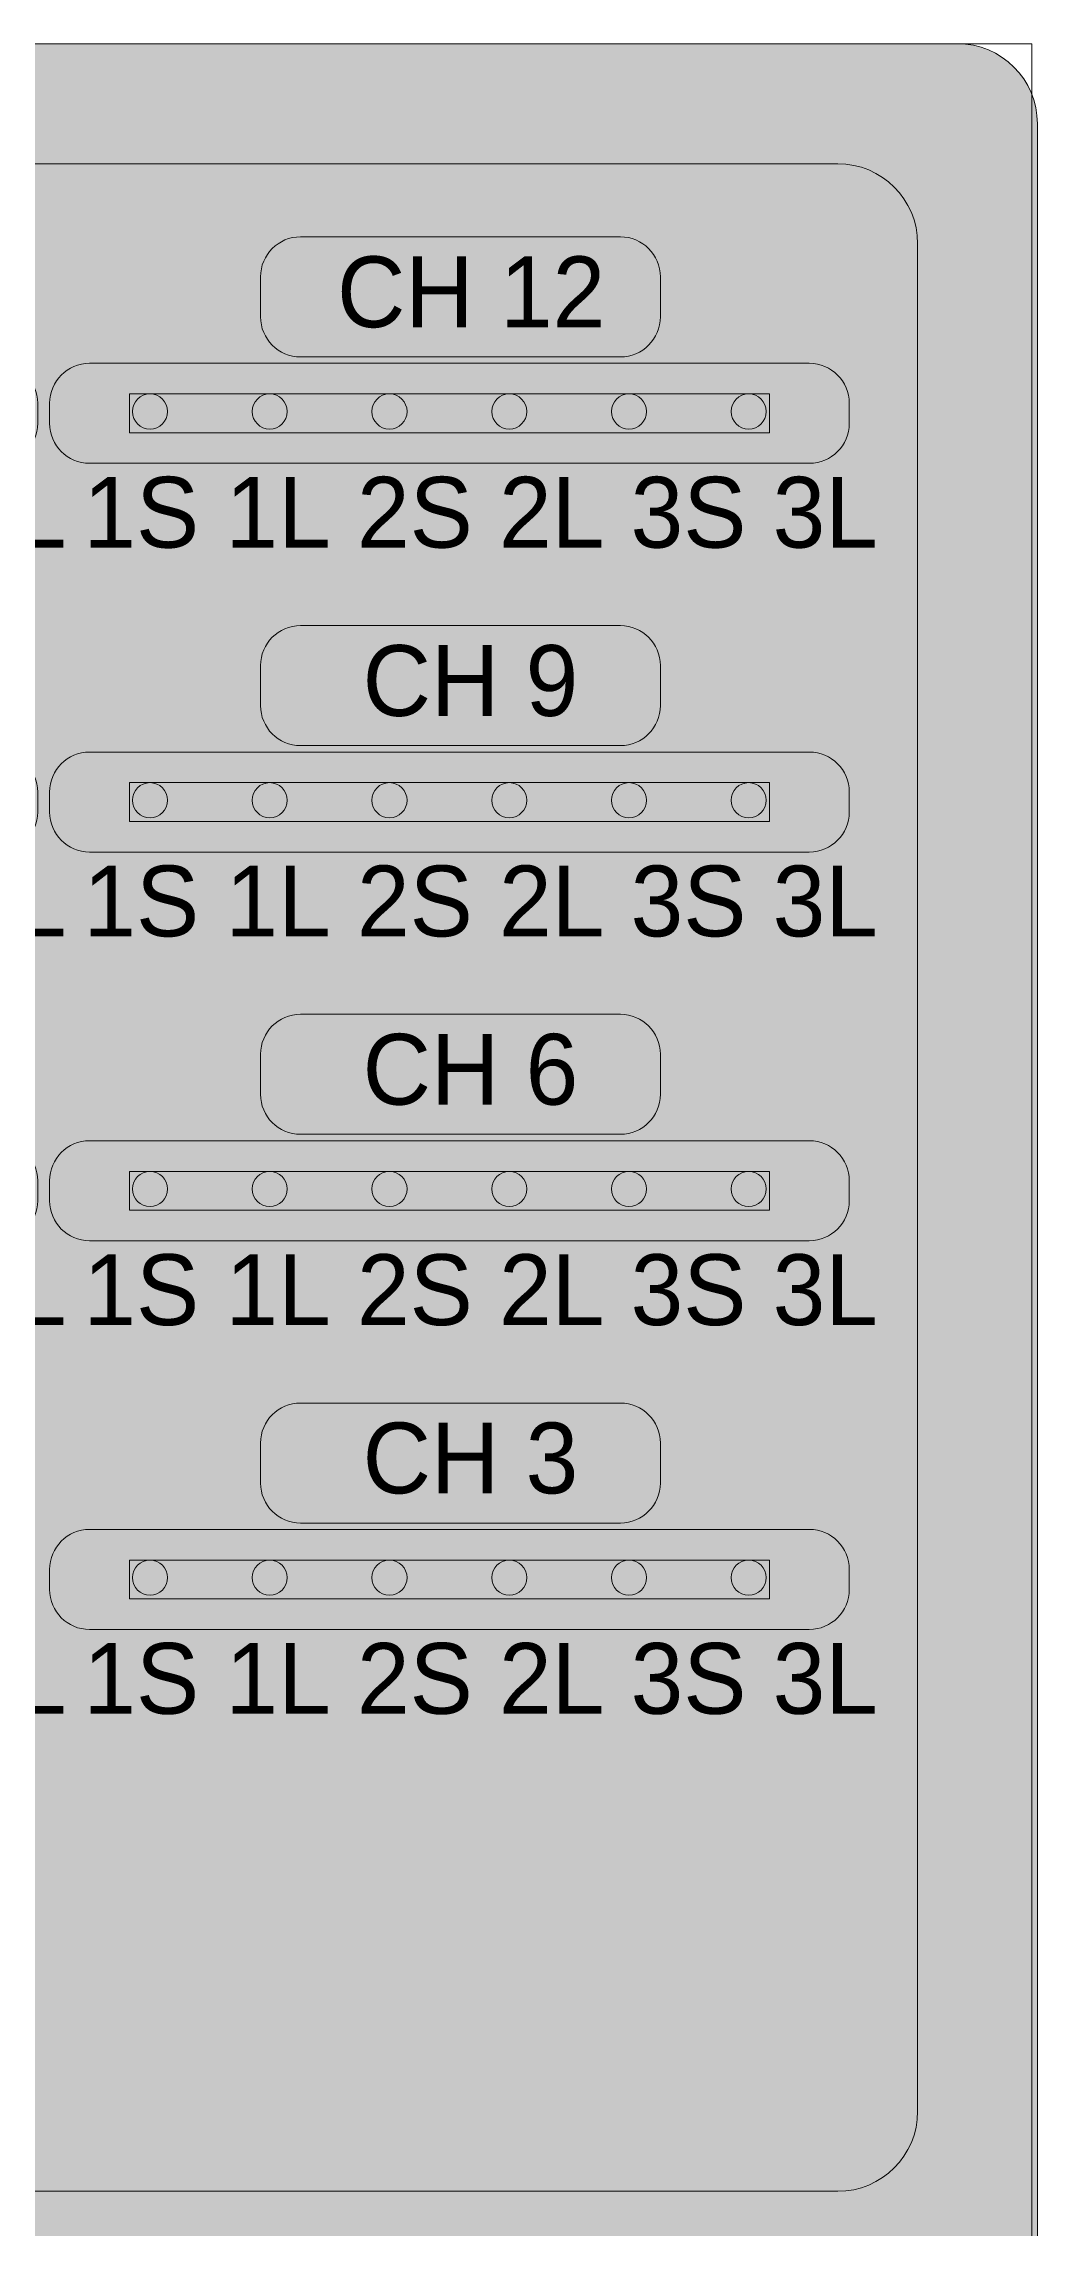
# Model space of a CAD drawing. Header units: millimetres. Extents: x 0 to 70, y -90 to 0.
# Drawn here: x 45.1 to 70, y -54.6 to 0 of the extents above; entities that cross this region are included whole.
import ezdxf

# ---------------------------------------------------------------- set-up
doc = ezdxf.new("R2010")
doc.units = ezdxf.units.MM
doc.header["$MEASUREMENT"] = 0
doc.layers.add('Layer 1', color=7, linetype='Continuous', lineweight=0)

# ---------------------------------------------------------------- blocks, each defined once
blk = doc.blocks.new('Block_19')
at = {"layer": 'Layer 1', "true_color": 0x231f20, "transparency": 33554687}
h = blk.add_hatch(color=250, dxfattribs=at)
h.dxf.hatch_style = 2
edge = h.paths.add_edge_path()
edge.add_arc((27.513, -9.193), 0.439, 0, 360)
h = blk.add_hatch(color=250, dxfattribs=at)
h.dxf.hatch_style = 2
edge = h.paths.add_edge_path()
edge.add_arc((30.507, -9.193), 0.439, 0, 360)
h = blk.add_hatch(color=250, dxfattribs=at)
h.dxf.hatch_style = 2
edge = h.paths.add_edge_path()
edge.add_arc((33.501, -9.193), 0.439, 0, 360)
h = blk.add_hatch(color=250, dxfattribs=at)
h.dxf.hatch_style = 2
edge = h.paths.add_edge_path()
edge.add_arc((36.496, -9.193), 0.439, 0, 360)
h = blk.add_hatch(color=250, dxfattribs=at)
h.dxf.hatch_style = 2
edge = h.paths.add_edge_path()
edge.add_arc((39.49, -9.193), 0.439, 0, 360)
h = blk.add_hatch(color=250, dxfattribs=at)
h.dxf.hatch_style = 2
edge = h.paths.add_edge_path()
edge.add_arc((42.484, -9.193), 0.439, 0, 360)
at = {"layer": 'Layer 1'}
for centre in [(27.513, -9.193), (30.507, -9.193), (33.501, -9.193), (36.496, -9.193), (39.49, -9.193), (42.484, -9.193)]:
    blk.add_circle(centre, 0.439, dxfattribs=at)
blk = doc.blocks.new('Block_18')
at = {"layer": 'Layer 1'}
blk.add_lwpolyline([(26.998, -8.754), (43.002, -8.754), (43.002, -9.722), (26.998, -9.722)], close=True, dxfattribs=at)
blk.add_blockref('Block_19', (0, 0), dxfattribs=at)
blk = doc.blocks.new('Block_17')
at = {"layer": 'Layer 1', "true_color": 0xe6e7e8, "transparency": 33554687}
h = blk.add_hatch(color=254, dxfattribs=at)
h.dxf.hatch_style = 2
edge = h.paths.add_edge_path()
edge.add_spline(control_points=[(39.276, -7.828), (39.276, -7.828), (31.276, -7.828), (31.276, -7.828), (30.724, -7.828), (30.276, -7.38), (30.276, -6.828), (30.276, -6.828), (30.276, -5.828), (30.276, -5.828), (30.276, -5.275), (30.724, -4.828), (31.276, -4.828), (31.276, -4.828), (39.276, -4.828), (39.276, -4.828), (39.828, -4.828), (40.276, -5.275), (40.276, -5.828), (40.276, -5.828), (40.276, -6.828), (40.276, -6.828), (40.276, -7.38), (39.828, -7.828), (39.276, -7.828)], knot_values=[0, 0, 0, 0, 1, 1, 1, 2, 2, 2, 3, 3, 3, 4, 4, 4, 5, 5, 5, 6, 6, 6, 7, 7, 7, 8, 8, 8, 8], degree=3, periodic=0)
h = blk.add_hatch(color=254, dxfattribs=at)
h.dxf.hatch_style = 2
edge = h.paths.add_edge_path()
edge.add_spline(control_points=[(44, -10.488), (44, -10.488), (26, -10.488), (26, -10.488), (25.448, -10.488), (25, -10.04), (25, -9.488), (25, -9.488), (25, -8.988), (25, -8.988), (25, -8.436), (25.448, -7.988), (26, -7.988), (26, -7.988), (44, -7.988), (44, -7.988), (44.552, -7.988), (45, -8.436), (45, -8.988), (45, -8.988), (45, -9.488), (45, -9.488), (45, -10.04), (44.552, -10.488), (44, -10.488)], knot_values=[0, 0, 0, 0, 1, 1, 1, 2, 2, 2, 3, 3, 3, 4, 4, 4, 5, 5, 5, 6, 6, 6, 7, 7, 7, 8, 8, 8, 8], degree=3, periodic=0)
at = {"layer": 'Layer 1'}
for points in [[(39.276, -7.828), (39.276, -7.828), (31.276, -7.828), (31.276, -7.828), (30.724, -7.828), (30.276, -7.38), (30.276, -6.828), (30.276, -6.828), (30.276, -5.828), (30.276, -5.828), (30.276, -5.275), (30.724, -4.828), (31.276, -4.828), (31.276, -4.828), (39.276, -4.828), (39.276, -4.828), (39.828, -4.828), (40.276, -5.275), (40.276, -5.828), (40.276, -5.828), (40.276, -6.828), (40.276, -6.828), (40.276, -7.38), (39.828, -7.828), (39.276, -7.828)], [(44, -10.488), (44, -10.488), (26, -10.488), (26, -10.488), (25.448, -10.488), (25, -10.04), (25, -9.488), (25, -9.488), (25, -8.988), (25, -8.988), (25, -8.436), (25.448, -7.988), (26, -7.988), (26, -7.988), (44, -7.988), (44, -7.988), (44.552, -7.988), (45, -8.436), (45, -8.988), (45, -8.988), (45, -9.488), (45, -9.488), (45, -10.04), (44.552, -10.488), (44, -10.488)]]:
    blk.add_open_spline(points, degree=3, knots=[0, 0, 0, 0, 1, 1, 1, 2, 2, 2, 3, 3, 3, 4, 4, 4, 5, 5, 5, 6, 6, 6, 7, 7, 7, 8, 8, 8, 8], dxfattribs=at)
blk.add_blockref('Block_18', (0, 0), dxfattribs=at)
at = {"layer": 'Layer 1', "insert": (32.189, -7.112), "char_height": 0.2, "attachment_point": 7}
blk.add_mtext('\\C250;\\c2105123;\\FMyriad Pro|b0|i0|c1;\\H1.769999;\\W1.000000;CH 11', dxfattribs=at)
blk = doc.blocks.new('Block_16')
at = {"layer": 'Layer 1'}
blk.add_blockref('Block_17', (0, 0), dxfattribs=at)
at = {"layer": 'Layer 1', "insert": (25.846, -12.621), "char_height": 0.2, "attachment_point": 7}
blk.add_mtext('\\C7;\\c16777215;\\FMyriad Pro|b0|i0|c1;\\H1.769999;\\W1.000000;1S 1L 2S 2L 3S 3L', dxfattribs=at)
blk = doc.blocks.new('Block_23')
at = {"layer": 'Layer 1', "true_color": 0x231f20, "transparency": 33554687}
h = blk.add_hatch(color=250, dxfattribs=at)
h.dxf.hatch_style = 2
edge = h.paths.add_edge_path()
edge.add_arc((27.513, -18.908), 0.439, 0, 360)
h = blk.add_hatch(color=250, dxfattribs=at)
h.dxf.hatch_style = 2
edge = h.paths.add_edge_path()
edge.add_arc((30.507, -18.908), 0.439, 0, 360)
h = blk.add_hatch(color=250, dxfattribs=at)
h.dxf.hatch_style = 2
edge = h.paths.add_edge_path()
edge.add_arc((33.501, -18.908), 0.439, 0, 360)
h = blk.add_hatch(color=250, dxfattribs=at)
h.dxf.hatch_style = 2
edge = h.paths.add_edge_path()
edge.add_arc((36.496, -18.908), 0.439, 0, 360)
h = blk.add_hatch(color=250, dxfattribs=at)
h.dxf.hatch_style = 2
edge = h.paths.add_edge_path()
edge.add_arc((39.49, -18.908), 0.439, 0, 360)
h = blk.add_hatch(color=250, dxfattribs=at)
h.dxf.hatch_style = 2
edge = h.paths.add_edge_path()
edge.add_arc((42.484, -18.908), 0.439, 0, 360)
at = {"layer": 'Layer 1'}
for centre in [(27.513, -18.908), (30.507, -18.908), (33.501, -18.908), (36.496, -18.908), (39.49, -18.908), (42.484, -18.908)]:
    blk.add_circle(centre, 0.439, dxfattribs=at)
blk = doc.blocks.new('Block_22')
at = {"layer": 'Layer 1'}
blk.add_lwpolyline([(26.998, -18.469), (43.002, -18.469), (43.002, -19.437), (26.998, -19.437)], close=True, dxfattribs=at)
blk.add_blockref('Block_23', (0, 0), dxfattribs=at)
blk = doc.blocks.new('Block_21')
at = {"layer": 'Layer 1', "true_color": 0xe6e7e8, "transparency": 33554687}
h = blk.add_hatch(color=254, dxfattribs=at)
h.dxf.hatch_style = 2
edge = h.paths.add_edge_path()
edge.add_spline(control_points=[(39.276, -17.543), (39.276, -17.543), (31.276, -17.543), (31.276, -17.543), (30.724, -17.543), (30.276, -17.095), (30.276, -16.543), (30.276, -16.543), (30.276, -15.543), (30.276, -15.543), (30.276, -14.99), (30.724, -14.543), (31.276, -14.543), (31.276, -14.543), (39.276, -14.543), (39.276, -14.543), (39.828, -14.543), (40.276, -14.99), (40.276, -15.543), (40.276, -15.543), (40.276, -16.543), (40.276, -16.543), (40.276, -17.095), (39.828, -17.543), (39.276, -17.543)], knot_values=[0, 0, 0, 0, 1, 1, 1, 2, 2, 2, 3, 3, 3, 4, 4, 4, 5, 5, 5, 6, 6, 6, 7, 7, 7, 8, 8, 8, 8], degree=3, periodic=0)
h = blk.add_hatch(color=254, dxfattribs=at)
h.dxf.hatch_style = 2
edge = h.paths.add_edge_path()
edge.add_spline(control_points=[(44, -20.203), (44, -20.203), (26, -20.203), (26, -20.203), (25.448, -20.203), (25, -19.755), (25, -19.203), (25, -19.203), (25, -18.703), (25, -18.703), (25, -18.151), (25.448, -17.703), (26, -17.703), (26, -17.703), (44, -17.703), (44, -17.703), (44.552, -17.703), (45, -18.151), (45, -18.703), (45, -18.703), (45, -19.203), (45, -19.203), (45, -19.755), (44.552, -20.203), (44, -20.203)], knot_values=[0, 0, 0, 0, 1, 1, 1, 2, 2, 2, 3, 3, 3, 4, 4, 4, 5, 5, 5, 6, 6, 6, 7, 7, 7, 8, 8, 8, 8], degree=3, periodic=0)
at = {"layer": 'Layer 1'}
for points in [[(39.276, -17.543), (39.276, -17.543), (31.276, -17.543), (31.276, -17.543), (30.724, -17.543), (30.276, -17.095), (30.276, -16.543), (30.276, -16.543), (30.276, -15.543), (30.276, -15.543), (30.276, -14.99), (30.724, -14.543), (31.276, -14.543), (31.276, -14.543), (39.276, -14.543), (39.276, -14.543), (39.828, -14.543), (40.276, -14.99), (40.276, -15.543), (40.276, -15.543), (40.276, -16.543), (40.276, -16.543), (40.276, -17.095), (39.828, -17.543), (39.276, -17.543)], [(44, -20.203), (44, -20.203), (26, -20.203), (26, -20.203), (25.448, -20.203), (25, -19.755), (25, -19.203), (25, -19.203), (25, -18.703), (25, -18.703), (25, -18.151), (25.448, -17.703), (26, -17.703), (26, -17.703), (44, -17.703), (44, -17.703), (44.552, -17.703), (45, -18.151), (45, -18.703), (45, -18.703), (45, -19.203), (45, -19.203), (45, -19.755), (44.552, -20.203), (44, -20.203)]]:
    blk.add_open_spline(points, degree=3, knots=[0, 0, 0, 0, 1, 1, 1, 2, 2, 2, 3, 3, 3, 4, 4, 4, 5, 5, 5, 6, 6, 6, 7, 7, 7, 8, 8, 8, 8], dxfattribs=at)
blk.add_blockref('Block_22', (0, 0), dxfattribs=at)
at = {"layer": 'Layer 1', "insert": (32.83, -16.827), "char_height": 0.2, "attachment_point": 7}
blk.add_mtext('\\C250;\\c2105123;\\FMyriad Pro|b0|i0|c1;\\H1.769999;\\W1.000000;CH 8', dxfattribs=at)
blk = doc.blocks.new('Block_20')
at = {"layer": 'Layer 1'}
blk.add_blockref('Block_21', (0, 0), dxfattribs=at)
at = {"layer": 'Layer 1', "insert": (25.846, -22.336), "char_height": 0.2, "attachment_point": 7}
blk.add_mtext('\\C7;\\c16777215;\\FMyriad Pro|b0|i0|c1;\\H1.769999;\\W1.000000;1S 1L 2S 2L 3S 3L', dxfattribs=at)
blk = doc.blocks.new('Block_27')
at = {"layer": 'Layer 1', "true_color": 0x231f20, "transparency": 33554687}
h = blk.add_hatch(color=250, dxfattribs=at)
h.dxf.hatch_style = 2
edge = h.paths.add_edge_path()
edge.add_arc((27.513, -28.623), 0.439, 0, 360)
h = blk.add_hatch(color=250, dxfattribs=at)
h.dxf.hatch_style = 2
edge = h.paths.add_edge_path()
edge.add_arc((30.507, -28.623), 0.439, 0, 360)
h = blk.add_hatch(color=250, dxfattribs=at)
h.dxf.hatch_style = 2
edge = h.paths.add_edge_path()
edge.add_arc((33.501, -28.623), 0.439, 0, 360)
h = blk.add_hatch(color=250, dxfattribs=at)
h.dxf.hatch_style = 2
edge = h.paths.add_edge_path()
edge.add_arc((36.496, -28.623), 0.439, 0, 360)
h = blk.add_hatch(color=250, dxfattribs=at)
h.dxf.hatch_style = 2
edge = h.paths.add_edge_path()
edge.add_arc((39.49, -28.623), 0.439, 0, 360)
h = blk.add_hatch(color=250, dxfattribs=at)
h.dxf.hatch_style = 2
edge = h.paths.add_edge_path()
edge.add_arc((42.484, -28.623), 0.439, 0, 360)
at = {"layer": 'Layer 1'}
for centre in [(27.513, -28.623), (30.507, -28.623), (33.501, -28.623), (36.496, -28.623), (39.49, -28.623), (42.484, -28.623)]:
    blk.add_circle(centre, 0.439, dxfattribs=at)
blk = doc.blocks.new('Block_26')
at = {"layer": 'Layer 1'}
blk.add_lwpolyline([(26.998, -28.184), (43.002, -28.184), (43.002, -29.152), (26.998, -29.152)], close=True, dxfattribs=at)
blk.add_blockref('Block_27', (0, 0), dxfattribs=at)
blk = doc.blocks.new('Block_25')
at = {"layer": 'Layer 1', "true_color": 0xe6e7e8, "transparency": 33554687}
h = blk.add_hatch(color=254, dxfattribs=at)
h.dxf.hatch_style = 2
edge = h.paths.add_edge_path()
edge.add_spline(control_points=[(39.276, -27.258), (39.276, -27.258), (31.276, -27.258), (31.276, -27.258), (30.724, -27.258), (30.276, -26.81), (30.276, -26.258), (30.276, -26.258), (30.276, -25.258), (30.276, -25.258), (30.276, -24.705), (30.724, -24.258), (31.276, -24.258), (31.276, -24.258), (39.276, -24.258), (39.276, -24.258), (39.828, -24.258), (40.276, -24.705), (40.276, -25.258), (40.276, -25.258), (40.276, -26.258), (40.276, -26.258), (40.276, -26.81), (39.828, -27.258), (39.276, -27.258)], knot_values=[0, 0, 0, 0, 1, 1, 1, 2, 2, 2, 3, 3, 3, 4, 4, 4, 5, 5, 5, 6, 6, 6, 7, 7, 7, 8, 8, 8, 8], degree=3, periodic=0)
h = blk.add_hatch(color=254, dxfattribs=at)
h.dxf.hatch_style = 2
edge = h.paths.add_edge_path()
edge.add_spline(control_points=[(44, -29.918), (44, -29.918), (26, -29.918), (26, -29.918), (25.448, -29.918), (25, -29.47), (25, -28.918), (25, -28.918), (25, -28.418), (25, -28.418), (25, -27.866), (25.448, -27.418), (26, -27.418), (26, -27.418), (44, -27.418), (44, -27.418), (44.552, -27.418), (45, -27.866), (45, -28.418), (45, -28.418), (45, -28.918), (45, -28.918), (45, -29.47), (44.552, -29.918), (44, -29.918)], knot_values=[0, 0, 0, 0, 1, 1, 1, 2, 2, 2, 3, 3, 3, 4, 4, 4, 5, 5, 5, 6, 6, 6, 7, 7, 7, 8, 8, 8, 8], degree=3, periodic=0)
at = {"layer": 'Layer 1'}
for points in [[(39.276, -27.258), (39.276, -27.258), (31.276, -27.258), (31.276, -27.258), (30.724, -27.258), (30.276, -26.81), (30.276, -26.258), (30.276, -26.258), (30.276, -25.258), (30.276, -25.258), (30.276, -24.705), (30.724, -24.258), (31.276, -24.258), (31.276, -24.258), (39.276, -24.258), (39.276, -24.258), (39.828, -24.258), (40.276, -24.705), (40.276, -25.258), (40.276, -25.258), (40.276, -26.258), (40.276, -26.258), (40.276, -26.81), (39.828, -27.258), (39.276, -27.258)], [(44, -29.918), (44, -29.918), (26, -29.918), (26, -29.918), (25.448, -29.918), (25, -29.47), (25, -28.918), (25, -28.918), (25, -28.418), (25, -28.418), (25, -27.866), (25.448, -27.418), (26, -27.418), (26, -27.418), (44, -27.418), (44, -27.418), (44.552, -27.418), (45, -27.866), (45, -28.418), (45, -28.418), (45, -28.918), (45, -28.918), (45, -29.47), (44.552, -29.918), (44, -29.918)]]:
    blk.add_open_spline(points, degree=3, knots=[0, 0, 0, 0, 1, 1, 1, 2, 2, 2, 3, 3, 3, 4, 4, 4, 5, 5, 5, 6, 6, 6, 7, 7, 7, 8, 8, 8, 8], dxfattribs=at)
blk.add_blockref('Block_26', (0, 0), dxfattribs=at)
at = {"layer": 'Layer 1', "insert": (32.83, -26.542), "char_height": 0.2, "attachment_point": 7}
blk.add_mtext('\\C250;\\c2105123;\\FMyriad Pro|b0|i0|c1;\\H1.769999;\\W1.000000;CH 5', dxfattribs=at)
blk = doc.blocks.new('Block_24')
at = {"layer": 'Layer 1'}
blk.add_blockref('Block_25', (0, 0), dxfattribs=at)
at = {"layer": 'Layer 1', "insert": (25.846, -32.051), "char_height": 0.2, "attachment_point": 7}
blk.add_mtext('\\C7;\\c16777215;\\FMyriad Pro|b0|i0|c1;\\H1.769999;\\W1.000000;1S 1L 2S 2L 3S 3L', dxfattribs=at)
blk = doc.blocks.new('Block_35')
at = {"layer": 'Layer 1', "true_color": 0x231f20, "transparency": 33554687}
h = blk.add_hatch(color=250, dxfattribs=at)
h.dxf.hatch_style = 2
edge = h.paths.add_edge_path()
edge.add_arc((47.809, -9.193), 0.439, 0, 360)
h = blk.add_hatch(color=250, dxfattribs=at)
h.dxf.hatch_style = 2
edge = h.paths.add_edge_path()
edge.add_arc((50.803, -9.193), 0.439, 0, 360)
h = blk.add_hatch(color=250, dxfattribs=at)
h.dxf.hatch_style = 2
edge = h.paths.add_edge_path()
edge.add_arc((53.797, -9.193), 0.439, 0, 360)
h = blk.add_hatch(color=250, dxfattribs=at)
h.dxf.hatch_style = 2
edge = h.paths.add_edge_path()
edge.add_arc((56.792, -9.193), 0.439, 0, 360)
h = blk.add_hatch(color=250, dxfattribs=at)
h.dxf.hatch_style = 2
edge = h.paths.add_edge_path()
edge.add_arc((59.786, -9.193), 0.439, 0, 360)
h = blk.add_hatch(color=250, dxfattribs=at)
h.dxf.hatch_style = 2
edge = h.paths.add_edge_path()
edge.add_arc((62.78, -9.193), 0.439, 0, 360)
at = {"layer": 'Layer 1'}
for centre in [(47.809, -9.193), (50.803, -9.193), (53.797, -9.193), (56.792, -9.193), (59.786, -9.193), (62.78, -9.193)]:
    blk.add_circle(centre, 0.439, dxfattribs=at)
blk = doc.blocks.new('Block_34')
at = {"layer": 'Layer 1'}
blk.add_lwpolyline([(47.294, -8.754), (63.298, -8.754), (63.298, -9.722), (47.294, -9.722)], close=True, dxfattribs=at)
blk.add_blockref('Block_35', (0, 0), dxfattribs=at)
blk = doc.blocks.new('Block_33')
at = {"layer": 'Layer 1', "true_color": 0xe6e7e8, "transparency": 33554687}
h = blk.add_hatch(color=254, dxfattribs=at)
h.dxf.hatch_style = 2
edge = h.paths.add_edge_path()
edge.add_spline(control_points=[(59.572, -7.828), (59.572, -7.828), (51.572, -7.828), (51.572, -7.828), (51.02, -7.828), (50.572, -7.38), (50.572, -6.828), (50.572, -6.828), (50.572, -5.828), (50.572, -5.828), (50.572, -5.275), (51.02, -4.828), (51.572, -4.828), (51.572, -4.828), (59.572, -4.828), (59.572, -4.828), (60.124, -4.828), (60.572, -5.275), (60.572, -5.828), (60.572, -5.828), (60.572, -6.828), (60.572, -6.828), (60.572, -7.38), (60.124, -7.828), (59.572, -7.828)], knot_values=[0, 0, 0, 0, 1, 1, 1, 2, 2, 2, 3, 3, 3, 4, 4, 4, 5, 5, 5, 6, 6, 6, 7, 7, 7, 8, 8, 8, 8], degree=3, periodic=0)
h = blk.add_hatch(color=254, dxfattribs=at)
h.dxf.hatch_style = 2
edge = h.paths.add_edge_path()
edge.add_spline(control_points=[(64.296, -10.488), (64.296, -10.488), (46.296, -10.488), (46.296, -10.488), (45.744, -10.488), (45.296, -10.04), (45.296, -9.488), (45.296, -9.488), (45.296, -8.988), (45.296, -8.988), (45.296, -8.436), (45.744, -7.988), (46.296, -7.988), (46.296, -7.988), (64.296, -7.988), (64.296, -7.988), (64.848, -7.988), (65.296, -8.436), (65.296, -8.988), (65.296, -8.988), (65.296, -9.488), (65.296, -9.488), (65.296, -10.04), (64.848, -10.488), (64.296, -10.488)], knot_values=[0, 0, 0, 0, 1, 1, 1, 2, 2, 2, 3, 3, 3, 4, 4, 4, 5, 5, 5, 6, 6, 6, 7, 7, 7, 8, 8, 8, 8], degree=3, periodic=0)
at = {"layer": 'Layer 1'}
for points in [[(59.572, -7.828), (59.572, -7.828), (51.572, -7.828), (51.572, -7.828), (51.02, -7.828), (50.572, -7.38), (50.572, -6.828), (50.572, -6.828), (50.572, -5.828), (50.572, -5.828), (50.572, -5.275), (51.02, -4.828), (51.572, -4.828), (51.572, -4.828), (59.572, -4.828), (59.572, -4.828), (60.124, -4.828), (60.572, -5.275), (60.572, -5.828), (60.572, -5.828), (60.572, -6.828), (60.572, -6.828), (60.572, -7.38), (60.124, -7.828), (59.572, -7.828)], [(64.296, -10.488), (64.296, -10.488), (46.296, -10.488), (46.296, -10.488), (45.744, -10.488), (45.296, -10.04), (45.296, -9.488), (45.296, -9.488), (45.296, -8.988), (45.296, -8.988), (45.296, -8.436), (45.744, -7.988), (46.296, -7.988), (46.296, -7.988), (64.296, -7.988), (64.296, -7.988), (64.848, -7.988), (65.296, -8.436), (65.296, -8.988), (65.296, -8.988), (65.296, -9.488), (65.296, -9.488), (65.296, -10.04), (64.848, -10.488), (64.296, -10.488)]]:
    blk.add_open_spline(points, degree=3, knots=[0, 0, 0, 0, 1, 1, 1, 2, 2, 2, 3, 3, 3, 4, 4, 4, 5, 5, 5, 6, 6, 6, 7, 7, 7, 8, 8, 8, 8], dxfattribs=at)
blk.add_blockref('Block_34', (0, 0), dxfattribs=at)
at = {"layer": 'Layer 1', "insert": (52.485, -7.112), "char_height": 0.2, "attachment_point": 7}
blk.add_mtext('\\C250;\\c2105123;\\FMyriad Pro|b0|i0|c1;\\H1.769999;\\W1.000000;CH 12', dxfattribs=at)
blk = doc.blocks.new('Block_32')
at = {"layer": 'Layer 1'}
blk.add_blockref('Block_33', (0, 0), dxfattribs=at)
at = {"layer": 'Layer 1', "insert": (46.142, -12.621), "char_height": 0.2, "attachment_point": 7}
blk.add_mtext('\\C7;\\c16777215;\\FMyriad Pro|b0|i0|c1;\\H1.769999;\\W1.000000;1S 1L 2S 2L 3S 3L', dxfattribs=at)
blk = doc.blocks.new('Block_39')
at = {"layer": 'Layer 1', "true_color": 0x231f20, "transparency": 33554687}
h = blk.add_hatch(color=250, dxfattribs=at)
h.dxf.hatch_style = 2
edge = h.paths.add_edge_path()
edge.add_arc((47.809, -18.908), 0.439, 0, 360)
h = blk.add_hatch(color=250, dxfattribs=at)
h.dxf.hatch_style = 2
edge = h.paths.add_edge_path()
edge.add_arc((50.803, -18.908), 0.439, 0, 360)
h = blk.add_hatch(color=250, dxfattribs=at)
h.dxf.hatch_style = 2
edge = h.paths.add_edge_path()
edge.add_arc((53.797, -18.908), 0.439, 0, 360)
h = blk.add_hatch(color=250, dxfattribs=at)
h.dxf.hatch_style = 2
edge = h.paths.add_edge_path()
edge.add_arc((56.792, -18.908), 0.439, 0, 360)
h = blk.add_hatch(color=250, dxfattribs=at)
h.dxf.hatch_style = 2
edge = h.paths.add_edge_path()
edge.add_arc((59.786, -18.908), 0.439, 0, 360)
h = blk.add_hatch(color=250, dxfattribs=at)
h.dxf.hatch_style = 2
edge = h.paths.add_edge_path()
edge.add_arc((62.78, -18.908), 0.439, 0, 360)
at = {"layer": 'Layer 1'}
for centre in [(47.809, -18.908), (50.803, -18.908), (53.797, -18.908), (56.792, -18.908), (59.786, -18.908), (62.78, -18.908)]:
    blk.add_circle(centre, 0.439, dxfattribs=at)
blk = doc.blocks.new('Block_38')
at = {"layer": 'Layer 1'}
blk.add_lwpolyline([(47.294, -18.469), (63.298, -18.469), (63.298, -19.437), (47.294, -19.437)], close=True, dxfattribs=at)
blk.add_blockref('Block_39', (0, 0), dxfattribs=at)
blk = doc.blocks.new('Block_37')
at = {"layer": 'Layer 1', "true_color": 0xe6e7e8, "transparency": 33554687}
h = blk.add_hatch(color=254, dxfattribs=at)
h.dxf.hatch_style = 2
edge = h.paths.add_edge_path()
edge.add_spline(control_points=[(59.572, -17.543), (59.572, -17.543), (51.572, -17.543), (51.572, -17.543), (51.02, -17.543), (50.572, -17.095), (50.572, -16.543), (50.572, -16.543), (50.572, -15.543), (50.572, -15.543), (50.572, -14.99), (51.02, -14.543), (51.572, -14.543), (51.572, -14.543), (59.572, -14.543), (59.572, -14.543), (60.124, -14.543), (60.572, -14.99), (60.572, -15.543), (60.572, -15.543), (60.572, -16.543), (60.572, -16.543), (60.572, -17.095), (60.124, -17.543), (59.572, -17.543)], knot_values=[0, 0, 0, 0, 1, 1, 1, 2, 2, 2, 3, 3, 3, 4, 4, 4, 5, 5, 5, 6, 6, 6, 7, 7, 7, 8, 8, 8, 8], degree=3, periodic=0)
h = blk.add_hatch(color=254, dxfattribs=at)
h.dxf.hatch_style = 2
edge = h.paths.add_edge_path()
edge.add_spline(control_points=[(64.296, -20.203), (64.296, -20.203), (46.296, -20.203), (46.296, -20.203), (45.744, -20.203), (45.296, -19.755), (45.296, -19.203), (45.296, -19.203), (45.296, -18.703), (45.296, -18.703), (45.296, -18.151), (45.744, -17.703), (46.296, -17.703), (46.296, -17.703), (64.296, -17.703), (64.296, -17.703), (64.848, -17.703), (65.296, -18.151), (65.296, -18.703), (65.296, -18.703), (65.296, -19.203), (65.296, -19.203), (65.296, -19.755), (64.848, -20.203), (64.296, -20.203)], knot_values=[0, 0, 0, 0, 1, 1, 1, 2, 2, 2, 3, 3, 3, 4, 4, 4, 5, 5, 5, 6, 6, 6, 7, 7, 7, 8, 8, 8, 8], degree=3, periodic=0)
at = {"layer": 'Layer 1'}
for points in [[(59.572, -17.543), (59.572, -17.543), (51.572, -17.543), (51.572, -17.543), (51.02, -17.543), (50.572, -17.095), (50.572, -16.543), (50.572, -16.543), (50.572, -15.543), (50.572, -15.543), (50.572, -14.99), (51.02, -14.543), (51.572, -14.543), (51.572, -14.543), (59.572, -14.543), (59.572, -14.543), (60.124, -14.543), (60.572, -14.99), (60.572, -15.543), (60.572, -15.543), (60.572, -16.543), (60.572, -16.543), (60.572, -17.095), (60.124, -17.543), (59.572, -17.543)], [(64.296, -20.203), (64.296, -20.203), (46.296, -20.203), (46.296, -20.203), (45.744, -20.203), (45.296, -19.755), (45.296, -19.203), (45.296, -19.203), (45.296, -18.703), (45.296, -18.703), (45.296, -18.151), (45.744, -17.703), (46.296, -17.703), (46.296, -17.703), (64.296, -17.703), (64.296, -17.703), (64.848, -17.703), (65.296, -18.151), (65.296, -18.703), (65.296, -18.703), (65.296, -19.203), (65.296, -19.203), (65.296, -19.755), (64.848, -20.203), (64.296, -20.203)]]:
    blk.add_open_spline(points, degree=3, knots=[0, 0, 0, 0, 1, 1, 1, 2, 2, 2, 3, 3, 3, 4, 4, 4, 5, 5, 5, 6, 6, 6, 7, 7, 7, 8, 8, 8, 8], dxfattribs=at)
blk.add_blockref('Block_38', (0, 0), dxfattribs=at)
at = {"layer": 'Layer 1', "insert": (53.126, -16.827), "char_height": 0.2, "attachment_point": 7}
blk.add_mtext('\\C250;\\c2105123;\\FMyriad Pro|b0|i0|c1;\\H1.769999;\\W1.000000;CH 9', dxfattribs=at)
blk = doc.blocks.new('Block_36')
at = {"layer": 'Layer 1'}
blk.add_blockref('Block_37', (0, 0), dxfattribs=at)
at = {"layer": 'Layer 1', "insert": (46.142, -22.336), "char_height": 0.2, "attachment_point": 7}
blk.add_mtext('\\C7;\\c16777215;\\FMyriad Pro|b0|i0|c1;\\H1.769999;\\W1.000000;1S 1L 2S 2L 3S 3L', dxfattribs=at)
blk = doc.blocks.new('Block_43')
at = {"layer": 'Layer 1', "true_color": 0x231f20, "transparency": 33554687}
h = blk.add_hatch(color=250, dxfattribs=at)
h.dxf.hatch_style = 2
edge = h.paths.add_edge_path()
edge.add_arc((47.809, -28.623), 0.439, 0, 360)
h = blk.add_hatch(color=250, dxfattribs=at)
h.dxf.hatch_style = 2
edge = h.paths.add_edge_path()
edge.add_arc((50.803, -28.623), 0.439, 0, 360)
h = blk.add_hatch(color=250, dxfattribs=at)
h.dxf.hatch_style = 2
edge = h.paths.add_edge_path()
edge.add_arc((53.797, -28.623), 0.439, 0, 360)
h = blk.add_hatch(color=250, dxfattribs=at)
h.dxf.hatch_style = 2
edge = h.paths.add_edge_path()
edge.add_arc((56.792, -28.623), 0.439, 0, 360)
h = blk.add_hatch(color=250, dxfattribs=at)
h.dxf.hatch_style = 2
edge = h.paths.add_edge_path()
edge.add_arc((59.786, -28.623), 0.439, 0, 360)
h = blk.add_hatch(color=250, dxfattribs=at)
h.dxf.hatch_style = 2
edge = h.paths.add_edge_path()
edge.add_arc((62.78, -28.623), 0.439, 0, 360)
at = {"layer": 'Layer 1'}
for centre in [(47.809, -28.623), (50.803, -28.623), (53.797, -28.623), (56.792, -28.623), (59.786, -28.623), (62.78, -28.623)]:
    blk.add_circle(centre, 0.439, dxfattribs=at)
blk = doc.blocks.new('Block_42')
at = {"layer": 'Layer 1'}
blk.add_lwpolyline([(47.294, -28.184), (63.298, -28.184), (63.298, -29.152), (47.294, -29.152)], close=True, dxfattribs=at)
blk.add_blockref('Block_43', (0, 0), dxfattribs=at)
blk = doc.blocks.new('Block_41')
at = {"layer": 'Layer 1', "true_color": 0xe6e7e8, "transparency": 33554687}
h = blk.add_hatch(color=254, dxfattribs=at)
h.dxf.hatch_style = 2
edge = h.paths.add_edge_path()
edge.add_spline(control_points=[(59.572, -27.258), (59.572, -27.258), (51.572, -27.258), (51.572, -27.258), (51.02, -27.258), (50.572, -26.81), (50.572, -26.258), (50.572, -26.258), (50.572, -25.258), (50.572, -25.258), (50.572, -24.705), (51.02, -24.258), (51.572, -24.258), (51.572, -24.258), (59.572, -24.258), (59.572, -24.258), (60.124, -24.258), (60.572, -24.705), (60.572, -25.258), (60.572, -25.258), (60.572, -26.258), (60.572, -26.258), (60.572, -26.81), (60.124, -27.258), (59.572, -27.258)], knot_values=[0, 0, 0, 0, 1, 1, 1, 2, 2, 2, 3, 3, 3, 4, 4, 4, 5, 5, 5, 6, 6, 6, 7, 7, 7, 8, 8, 8, 8], degree=3, periodic=0)
h = blk.add_hatch(color=254, dxfattribs=at)
h.dxf.hatch_style = 2
edge = h.paths.add_edge_path()
edge.add_spline(control_points=[(64.296, -29.918), (64.296, -29.918), (46.296, -29.918), (46.296, -29.918), (45.744, -29.918), (45.296, -29.47), (45.296, -28.918), (45.296, -28.918), (45.296, -28.418), (45.296, -28.418), (45.296, -27.866), (45.744, -27.418), (46.296, -27.418), (46.296, -27.418), (64.296, -27.418), (64.296, -27.418), (64.848, -27.418), (65.296, -27.866), (65.296, -28.418), (65.296, -28.418), (65.296, -28.918), (65.296, -28.918), (65.296, -29.47), (64.848, -29.918), (64.296, -29.918)], knot_values=[0, 0, 0, 0, 1, 1, 1, 2, 2, 2, 3, 3, 3, 4, 4, 4, 5, 5, 5, 6, 6, 6, 7, 7, 7, 8, 8, 8, 8], degree=3, periodic=0)
at = {"layer": 'Layer 1'}
for points in [[(59.572, -27.258), (59.572, -27.258), (51.572, -27.258), (51.572, -27.258), (51.02, -27.258), (50.572, -26.81), (50.572, -26.258), (50.572, -26.258), (50.572, -25.258), (50.572, -25.258), (50.572, -24.705), (51.02, -24.258), (51.572, -24.258), (51.572, -24.258), (59.572, -24.258), (59.572, -24.258), (60.124, -24.258), (60.572, -24.705), (60.572, -25.258), (60.572, -25.258), (60.572, -26.258), (60.572, -26.258), (60.572, -26.81), (60.124, -27.258), (59.572, -27.258)], [(64.296, -29.918), (64.296, -29.918), (46.296, -29.918), (46.296, -29.918), (45.744, -29.918), (45.296, -29.47), (45.296, -28.918), (45.296, -28.918), (45.296, -28.418), (45.296, -28.418), (45.296, -27.866), (45.744, -27.418), (46.296, -27.418), (46.296, -27.418), (64.296, -27.418), (64.296, -27.418), (64.848, -27.418), (65.296, -27.866), (65.296, -28.418), (65.296, -28.418), (65.296, -28.918), (65.296, -28.918), (65.296, -29.47), (64.848, -29.918), (64.296, -29.918)]]:
    blk.add_open_spline(points, degree=3, knots=[0, 0, 0, 0, 1, 1, 1, 2, 2, 2, 3, 3, 3, 4, 4, 4, 5, 5, 5, 6, 6, 6, 7, 7, 7, 8, 8, 8, 8], dxfattribs=at)
blk.add_blockref('Block_42', (0, 0), dxfattribs=at)
at = {"layer": 'Layer 1', "insert": (53.126, -26.542), "char_height": 0.2, "attachment_point": 7}
blk.add_mtext('\\C250;\\c2105123;\\FMyriad Pro|b0|i0|c1;\\H1.769999;\\W1.000000;CH 6', dxfattribs=at)
blk = doc.blocks.new('Block_40')
at = {"layer": 'Layer 1'}
blk.add_blockref('Block_41', (0, 0), dxfattribs=at)
at = {"layer": 'Layer 1', "insert": (46.142, -32.051), "char_height": 0.2, "attachment_point": 7}
blk.add_mtext('\\C7;\\c16777215;\\FMyriad Pro|b0|i0|c1;\\H1.769999;\\W1.000000;1S 1L 2S 2L 3S 3L', dxfattribs=at)
blk = doc.blocks.new('Block_47')
at = {"layer": 'Layer 1', "true_color": 0x231f20, "transparency": 33554687}
h = blk.add_hatch(color=250, dxfattribs=at)
h.dxf.hatch_style = 2
edge = h.paths.add_edge_path()
edge.add_arc((47.809, -38.338), 0.439, 0, 360)
h = blk.add_hatch(color=250, dxfattribs=at)
h.dxf.hatch_style = 2
edge = h.paths.add_edge_path()
edge.add_arc((50.803, -38.338), 0.439, 0, 360)
h = blk.add_hatch(color=250, dxfattribs=at)
h.dxf.hatch_style = 2
edge = h.paths.add_edge_path()
edge.add_arc((53.797, -38.338), 0.439, 0, 360)
h = blk.add_hatch(color=250, dxfattribs=at)
h.dxf.hatch_style = 2
edge = h.paths.add_edge_path()
edge.add_arc((56.792, -38.338), 0.439, 0, 360)
h = blk.add_hatch(color=250, dxfattribs=at)
h.dxf.hatch_style = 2
edge = h.paths.add_edge_path()
edge.add_arc((59.786, -38.338), 0.439, 0, 360)
h = blk.add_hatch(color=250, dxfattribs=at)
h.dxf.hatch_style = 2
edge = h.paths.add_edge_path()
edge.add_arc((62.78, -38.338), 0.439, 0, 360)
at = {"layer": 'Layer 1'}
for centre in [(47.809, -38.338), (50.803, -38.338), (53.797, -38.338), (56.792, -38.338), (59.786, -38.338), (62.78, -38.338)]:
    blk.add_circle(centre, 0.439, dxfattribs=at)
blk = doc.blocks.new('Block_46')
at = {"layer": 'Layer 1'}
blk.add_lwpolyline([(47.294, -37.899), (63.298, -37.899), (63.298, -38.867), (47.294, -38.867)], close=True, dxfattribs=at)
blk.add_blockref('Block_47', (0, 0), dxfattribs=at)
blk = doc.blocks.new('Block_45')
at = {"layer": 'Layer 1', "true_color": 0xe6e7e8, "transparency": 33554687}
h = blk.add_hatch(color=254, dxfattribs=at)
h.dxf.hatch_style = 2
edge = h.paths.add_edge_path()
edge.add_spline(control_points=[(59.572, -36.973), (59.572, -36.973), (51.572, -36.973), (51.572, -36.973), (51.02, -36.973), (50.572, -36.525), (50.572, -35.973), (50.572, -35.973), (50.572, -34.973), (50.572, -34.973), (50.572, -34.42), (51.02, -33.973), (51.572, -33.973), (51.572, -33.973), (59.572, -33.973), (59.572, -33.973), (60.124, -33.973), (60.572, -34.42), (60.572, -34.973), (60.572, -34.973), (60.572, -35.973), (60.572, -35.973), (60.572, -36.525), (60.124, -36.973), (59.572, -36.973)], knot_values=[0, 0, 0, 0, 1, 1, 1, 2, 2, 2, 3, 3, 3, 4, 4, 4, 5, 5, 5, 6, 6, 6, 7, 7, 7, 8, 8, 8, 8], degree=3, periodic=0)
h = blk.add_hatch(color=254, dxfattribs=at)
h.dxf.hatch_style = 2
edge = h.paths.add_edge_path()
edge.add_spline(control_points=[(64.296, -39.633), (64.296, -39.633), (46.296, -39.633), (46.296, -39.633), (45.744, -39.633), (45.296, -39.185), (45.296, -38.633), (45.296, -38.633), (45.296, -38.133), (45.296, -38.133), (45.296, -37.581), (45.744, -37.133), (46.296, -37.133), (46.296, -37.133), (64.296, -37.133), (64.296, -37.133), (64.848, -37.133), (65.296, -37.581), (65.296, -38.133), (65.296, -38.133), (65.296, -38.633), (65.296, -38.633), (65.296, -39.185), (64.848, -39.633), (64.296, -39.633)], knot_values=[0, 0, 0, 0, 1, 1, 1, 2, 2, 2, 3, 3, 3, 4, 4, 4, 5, 5, 5, 6, 6, 6, 7, 7, 7, 8, 8, 8, 8], degree=3, periodic=0)
at = {"layer": 'Layer 1'}
for points in [[(59.572, -36.973), (59.572, -36.973), (51.572, -36.973), (51.572, -36.973), (51.02, -36.973), (50.572, -36.525), (50.572, -35.973), (50.572, -35.973), (50.572, -34.973), (50.572, -34.973), (50.572, -34.42), (51.02, -33.973), (51.572, -33.973), (51.572, -33.973), (59.572, -33.973), (59.572, -33.973), (60.124, -33.973), (60.572, -34.42), (60.572, -34.973), (60.572, -34.973), (60.572, -35.973), (60.572, -35.973), (60.572, -36.525), (60.124, -36.973), (59.572, -36.973)], [(64.296, -39.633), (64.296, -39.633), (46.296, -39.633), (46.296, -39.633), (45.744, -39.633), (45.296, -39.185), (45.296, -38.633), (45.296, -38.633), (45.296, -38.133), (45.296, -38.133), (45.296, -37.581), (45.744, -37.133), (46.296, -37.133), (46.296, -37.133), (64.296, -37.133), (64.296, -37.133), (64.848, -37.133), (65.296, -37.581), (65.296, -38.133), (65.296, -38.133), (65.296, -38.633), (65.296, -38.633), (65.296, -39.185), (64.848, -39.633), (64.296, -39.633)]]:
    blk.add_open_spline(points, degree=3, knots=[0, 0, 0, 0, 1, 1, 1, 2, 2, 2, 3, 3, 3, 4, 4, 4, 5, 5, 5, 6, 6, 6, 7, 7, 7, 8, 8, 8, 8], dxfattribs=at)
blk.add_blockref('Block_46', (0, 0), dxfattribs=at)
at = {"layer": 'Layer 1', "insert": (53.126, -36.257), "char_height": 0.2, "attachment_point": 7}
blk.add_mtext('\\C250;\\c2105123;\\FMyriad Pro|b0|i0|c1;\\H1.769999;\\W1.000000;CH 3', dxfattribs=at)
blk = doc.blocks.new('Block_44')
at = {"layer": 'Layer 1'}
blk.add_blockref('Block_45', (0, 0), dxfattribs=at)
at = {"layer": 'Layer 1', "insert": (46.142, -41.766), "char_height": 0.2, "attachment_point": 7}
blk.add_mtext('\\C7;\\c16777215;\\FMyriad Pro|b0|i0|c1;\\H1.769999;\\W1.000000;1S 1L 2S 2L 3S 3L', dxfattribs=at)

msp = doc.modelspace()

# ---------------------------------------------------------------- hatches: boundary and pattern name
at = {"layer": 'Layer 1', "true_color": 0xe6e7e8, "transparency": 33554687}
h = msp.add_hatch(color=254, dxfattribs=at)
h.dxf.hatch_style = 2
edge = h.paths.add_edge_path()
edge.add_spline(control_points=[(68, -90), (68, -90), (2, -90), (2, -90), (0.895, -90), (0, -89.105), (0, -88), (0, -88), (0, -2), (0, -2), (0, -0.895), (0.895, 0), (2, 0), (2, 0), (68, 0), (68, 0), (69.105, 0), (70, -0.895), (70, -2), (70, -2), (70, -88), (70, -88), (70, -89.105), (69.105, -90), (68, -90)], knot_values=[0, 0, 0, 0, 1, 1, 1, 2, 2, 2, 3, 3, 3, 4, 4, 4, 5, 5, 5, 6, 6, 6, 7, 7, 7, 8, 8, 8, 8], degree=3, periodic=0)
at = {"layer": 'Layer 1', "true_color": 0x231f20, "transparency": 33554687}
h = msp.add_hatch(color=250, dxfattribs=at)
h.dxf.hatch_style = 2
edge = h.paths.add_edge_path()
edge.add_spline(control_points=[(65.006, -53.675), (65.006, -53.675), (5.006, -53.675), (5.006, -53.675), (3.902, -53.675), (3.006, -52.779), (3.006, -51.675), (3.006, -51.675), (3.006, -5), (3.006, -5), (3.006, -3.895), (3.902, -3), (5.006, -3), (5.006, -3), (65.006, -3), (65.006, -3), (66.111, -3), (67.006, -3.895), (67.006, -5), (67.006, -5), (67.006, -51.675), (67.006, -51.675), (67.006, -52.779), (66.111, -53.675), (65.006, -53.675)], knot_values=[0, 0, 0, 0, 1, 1, 1, 2, 2, 2, 3, 3, 3, 4, 4, 4, 5, 5, 5, 6, 6, 6, 7, 7, 7, 8, 8, 8, 8], degree=3, periodic=0)

# ---------------------------------------------------------------- linework, layer by layer
at = {"layer": 'Layer 1', "color": 250, "lineweight": 9, "true_color": 0x231f20}
msp.add_lwpolyline([(69.865, -89.823), (0, -89.823), (0, 0), (69.865, 0)], close=True, dxfattribs=at)
at = {"layer": 'Layer 1'}
for points in [[(68, -90), (68, -90), (2, -90), (2, -90), (0.895, -90), (0, -89.105), (0, -88), (0, -88), (0, -2), (0, -2), (0, -0.895), (0.895, 0), (2, 0), (2, 0), (68, 0), (68, 0), (69.105, 0), (70, -0.895), (70, -2), (70, -2), (70, -88), (70, -88), (70, -89.105), (69.105, -90), (68, -90)], [(65.006, -53.675), (65.006, -53.675), (5.006, -53.675), (5.006, -53.675), (3.902, -53.675), (3.006, -52.779), (3.006, -51.675), (3.006, -51.675), (3.006, -5), (3.006, -5), (3.006, -3.895), (3.902, -3), (5.006, -3), (5.006, -3), (65.006, -3), (65.006, -3), (66.111, -3), (67.006, -3.895), (67.006, -5), (67.006, -5), (67.006, -51.675), (67.006, -51.675), (67.006, -52.779), (66.111, -53.675), (65.006, -53.675)]]:
    msp.add_open_spline(points, degree=3, knots=[0, 0, 0, 0, 1, 1, 1, 2, 2, 2, 3, 3, 3, 4, 4, 4, 5, 5, 5, 6, 6, 6, 7, 7, 7, 8, 8, 8, 8], dxfattribs=at)

# ---------------------------------------------------------------- block references
for name in ['Block_16', 'Block_32', 'Block_20', 'Block_36', 'Block_24', 'Block_40', 'Block_44']:
    msp.add_blockref(name, (0, 0), dxfattribs=at)

# ---------------------------------------------------------------- texts
at = {"layer": 'Layer 1', "insert": (25.846, -41.766), "char_height": 0.2, "attachment_point": 7}
msp.add_mtext('\\C7;\\c16777215;\\FMyriad Pro|b0|i0|c1;\\H1.769999;\\W1.000000;1S 1L 2S 2L 3S 3L', dxfattribs=at)

doc.saveas('drawing.dxf')
